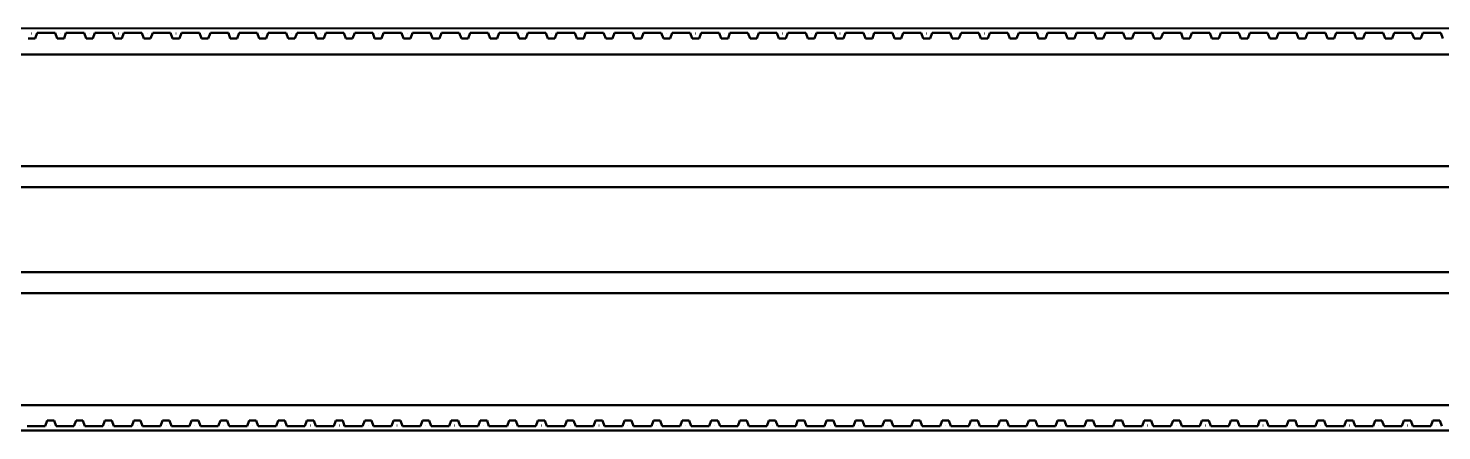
# Model space of a CAD drawing. Header units: millimetres. Extents: x 0 to 6720, y 0 to 4752.
# Drawn here: x 3331.5 to 3432.4, y 1891.7 to 1920.4 of the extents above; entities that cross this region are included whole.
import ezdxf

# ---------------------------------------------------------------- set-up
doc = ezdxf.new("R2010")
doc.units = ezdxf.units.MM
doc.header["$LTSCALE"] = 16
doc.layers.add('Widoczne (ISO)', color=7, linetype='Continuous', lineweight=50)

msp = doc.modelspace()

# ---------------------------------------------------------------- linework, layer by layer
at = {"layer": 'Widoczne (ISO)'}
for p, q in [((4017.77, 1920.41), (3072.96, 1920.43)), ((3331.51, 1919.71), (3332, 1919.71)), ((3331.75, 1920.06), (3331.76, 1920.06)), ((3331.75, 1920.06), (3331.75, 1920.06)), ((3331.76, 1920.06), (3331.75, 1920.06)), ((3331.76, 1920.06), (3331.76, 1920.06)), ((3332, 1919.71), (3332.14, 1920.11)), ((3332.14, 1920.11), (3333.43, 1920.11)), ((3333.43, 1920.11), (3333.57, 1919.71)), ((3333.57, 1919.71), (3334.06, 1919.71)), ((3333.81, 1920.06), (3333.82, 1920.06)), ((3333.81, 1920.06), (3333.81, 1920.06)), ((3333.82, 1920.06), (3333.81, 1920.06)), ((3333.82, 1920.06), (3333.82, 1920.06)), ((3334.06, 1919.71), (3334.2, 1920.11)), ((3334.2, 1920.11), (3335.49, 1920.11)), ((3335.49, 1920.11), (3335.63, 1919.71)), ((3335.63, 1919.71), (3336.12, 1919.71)), ((3335.87, 1920.06), (3335.88, 1920.06)), ((3335.87, 1920.06), (3335.87, 1920.06)), ((3335.88, 1920.06), (3335.87, 1920.06)), ((3335.88, 1920.06), (3335.88, 1920.06)), ((3336.12, 1919.71), (3336.26, 1920.11)), ((3336.26, 1920.11), (3337.55, 1920.11)), ((3337.55, 1920.11), (3337.69, 1919.71)), ((3337.69, 1919.71), (3338.18, 1919.71)), ((3337.93, 1920.06), (3337.94, 1920.06)), ((3337.93, 1920.06), (3337.93, 1920.06)), ((3337.94, 1920.06), (3337.93, 1920.06)), ((3337.94, 1920.06), (3337.94, 1920.06)), ((3338.18, 1919.71), (3338.32, 1920.11)), ((3338.32, 1920.11), (3339.61, 1920.11)), ((3339.61, 1920.11), (3339.75, 1919.71)), ((3339.75, 1919.71), (3340.24, 1919.71)), ((3339.99, 1920.06), (3340, 1920.06)), ((3339.99, 1920.06), (3339.99, 1920.06)), ((3340, 1920.06), (3339.99, 1920.06)), ((3340, 1920.06), (3340, 1920.06)), ((3340.24, 1919.71), (3340.39, 1920.11)), ((3340.39, 1920.11), (3341.67, 1920.11)), ((3341.67, 1920.11), (3341.81, 1919.71)), ((3341.81, 1919.71), (3342.3, 1919.71)), ((3342.05, 1920.06), (3342.06, 1920.06)), ((3342.05, 1920.06), (3342.05, 1920.06)), ((3342.06, 1920.06), (3342.05, 1920.06)), ((3342.06, 1920.06), (3342.06, 1920.06)), ((3342.3, 1919.71), (3342.45, 1920.11)), ((3342.45, 1920.11), (3343.73, 1920.11)), ((3343.73, 1920.11), (3343.87, 1919.71)), ((3343.87, 1919.71), (3344.36, 1919.71)), ((3344.12, 1920.06), (3344.12, 1920.06)), ((3344.12, 1920.06), (3344.12, 1920.06)), ((3344.12, 1920.06), (3344.12, 1920.06)), ((3344.12, 1920.06), (3344.12, 1920.06)), ((3344.36, 1919.71), (3344.51, 1920.11)), ((3344.51, 1920.11), (3345.79, 1920.11)), ((3345.79, 1920.11), (3345.93, 1919.71)), ((3345.93, 1919.71), (3346.42, 1919.71)), ((3346.18, 1920.06), (3346.18, 1920.06)), ((3346.18, 1920.06), (3346.18, 1920.06)), ((3346.18, 1920.06), (3346.18, 1920.06)), ((3346.18, 1920.06), (3346.18, 1920.06)), ((3346.42, 1919.71), (3346.57, 1920.11)), ((3346.57, 1920.11), (3347.85, 1920.11)), ((3347.85, 1920.11), (3347.99, 1919.71)), ((3347.99, 1919.71), (3348.48, 1919.71)), ((3348.24, 1920.06), (3348.24, 1920.06)), ((3348.24, 1920.06), (3348.24, 1920.06)), ((3348.24, 1920.06), (3348.24, 1920.06)), ((3348.24, 1920.06), (3348.24, 1920.06)), ((3348.48, 1919.71), (3348.63, 1920.11)), ((3348.63, 1920.11), (3349.91, 1920.11)), ((3349.91, 1920.11), (3350.05, 1919.71)), ((3350.05, 1919.71), (3350.54, 1919.71)), ((3350.3, 1920.06), (3350.3, 1920.06)), ((3350.3, 1920.06), (3350.3, 1920.06)), ((3350.3, 1920.06), (3350.3, 1920.06)), ((3350.3, 1920.06), (3350.3, 1920.06)), ((3350.54, 1919.71), (3350.69, 1920.11)), ((3350.69, 1920.11), (3351.97, 1920.11)), ((3351.97, 1920.11), (3352.11, 1919.71)), ((3352.11, 1919.71), (3352.6, 1919.71)), ((3352.36, 1920.06), (3352.36, 1920.06)), ((3352.36, 1920.06), (3352.36, 1920.06)), ((3352.36, 1920.06), (3352.36, 1920.06)), ((3352.36, 1920.06), (3352.36, 1920.06)), ((3352.6, 1919.71), (3352.75, 1920.11)), ((3352.75, 1920.11), (3354.03, 1920.11)), ((3354.03, 1920.11), (3354.17, 1919.71)), ((3354.17, 1919.71), (3354.66, 1919.71)), ((3354.42, 1920.06), (3354.42, 1920.06)), ((3354.42, 1920.06), (3354.42, 1920.06)), ((3354.42, 1920.06), (3354.42, 1920.06)), ((3354.42, 1920.06), (3354.42, 1920.06)), ((3354.66, 1919.71), (3354.81, 1920.11)), ((3354.81, 1920.11), (3356.09, 1920.11)), ((3356.09, 1920.11), (3356.23, 1919.71)), ((3356.23, 1919.71), (3356.72, 1919.71)), ((3356.48, 1920.06), (3356.48, 1920.06)), ((3356.48, 1920.06), (3356.48, 1920.06)), ((3356.48, 1920.06), (3356.48, 1920.06)), ((3356.48, 1920.06), (3356.48, 1920.06)), ((3356.72, 1919.71), (3356.87, 1920.11)), ((3356.87, 1920.11), (3358.15, 1920.11)), ((3358.15, 1920.11), (3358.29, 1919.71)), ((3358.29, 1919.71), (3358.78, 1919.71)), ((3358.54, 1920.06), (3358.54, 1920.06)), ((3358.54, 1920.06), (3358.54, 1920.06)), ((3358.54, 1920.06), (3358.54, 1920.06)), ((3358.54, 1920.06), (3358.54, 1920.06)), ((3358.78, 1919.71), (3358.93, 1920.11)), ((3358.93, 1920.11), (3360.21, 1920.11)), ((3360.21, 1920.11), (3360.35, 1919.71)), ((3360.35, 1919.71), (3360.85, 1919.71)), ((3360.6, 1920.06), (3360.6, 1920.06)), ((3360.6, 1920.06), (3360.6, 1920.06)), ((3360.6, 1920.06), (3360.6, 1920.06)), ((3360.6, 1920.06), (3360.6, 1920.06)), ((3360.85, 1919.71), (3360.99, 1920.11)), ((3360.99, 1920.11), (3362.27, 1920.11)), ((3362.27, 1920.11), (3362.42, 1919.71)), ((3362.42, 1919.71), (3362.91, 1919.71)), ((3362.66, 1920.06), (3362.66, 1920.06)), ((3362.66, 1920.06), (3362.66, 1920.06)), ((3362.66, 1920.06), (3362.66, 1920.06)), ((3362.66, 1920.06), (3362.66, 1920.06)), ((3362.91, 1919.71), (3363.05, 1920.11)), ((3363.05, 1920.11), (3364.33, 1920.11)), ((3364.33, 1920.11), (3364.48, 1919.71)), ((3364.48, 1919.71), (3364.97, 1919.71)), ((3364.72, 1920.06), (3364.72, 1920.06)), ((3364.72, 1920.06), (3364.72, 1920.06)), ((3364.72, 1920.06), (3364.72, 1920.06)), ((3364.72, 1920.06), (3364.72, 1920.06)), ((3364.97, 1919.71), (3365.11, 1920.11)), ((3365.11, 1920.11), (3366.39, 1920.11)), ((3366.39, 1920.11), (3366.54, 1919.71)), ((3366.54, 1919.71), (3367.03, 1919.71)), ((3366.78, 1920.06), (3366.78, 1920.06)), ((3366.78, 1920.06), (3366.78, 1920.06)), ((3366.78, 1920.06), (3366.78, 1920.06)), ((3366.78, 1920.06), (3366.78, 1920.06)), ((3367.03, 1919.71), (3367.17, 1920.11)), ((3367.17, 1920.11), (3368.45, 1920.11)), ((3368.45, 1920.11), (3368.6, 1919.71)), ((3368.6, 1919.71), (3369.09, 1919.71)), ((3368.84, 1920.06), (3368.84, 1920.06)), ((3368.84, 1920.06), (3368.84, 1920.06)), ((3368.84, 1920.06), (3368.84, 1920.06)), ((3368.84, 1920.06), (3368.84, 1920.06)), ((3369.09, 1919.71), (3369.23, 1920.11)), ((3369.23, 1920.11), (3370.51, 1920.11)), ((3370.51, 1920.11), (3370.66, 1919.71)), ((3370.66, 1919.71), (3371.15, 1919.71)), ((3370.9, 1920.06), (3370.9, 1920.06)), ((3370.9, 1920.06), (3370.9, 1920.06)), ((3370.9, 1920.06), (3370.9, 1920.06)), ((3370.9, 1920.06), (3370.9, 1920.06)), ((3371.15, 1919.71), (3371.29, 1920.11)), ((3371.29, 1920.11), (3372.57, 1920.11)), ((3372.57, 1920.11), (3372.72, 1919.71)), ((3372.72, 1919.71), (3373.21, 1919.71)), ((3372.96, 1920.06), (3372.96, 1920.06)), ((3372.96, 1920.06), (3372.96, 1920.06)), ((3372.96, 1920.06), (3372.96, 1920.06)), ((3372.96, 1920.06), (3372.96, 1920.06)), ((3373.21, 1919.71), (3373.35, 1920.11)), ((3373.35, 1920.11), (3374.63, 1920.11)), ((3374.63, 1920.11), (3374.78, 1919.71)), ((3374.78, 1919.71), (3375.27, 1919.71)), ((3375.02, 1920.06), (3375.02, 1920.06)), ((3375.02, 1920.06), (3375.02, 1920.06)), ((3375.02, 1920.06), (3375.02, 1920.06)), ((3375.02, 1920.06), (3375.02, 1920.06)), ((3375.27, 1919.71), (3375.41, 1920.11)), ((3375.41, 1920.11), (3376.69, 1920.11)), ((3376.69, 1920.11), (3376.84, 1919.71)), ((3376.84, 1919.71), (3377.33, 1919.71)), ((3377.08, 1920.06), (3377.08, 1920.06)), ((3377.08, 1920.06), (3377.08, 1920.06)), ((3377.08, 1920.06), (3377.08, 1920.06)), ((3377.08, 1920.06), (3377.08, 1920.06)), ((3377.33, 1919.71), (3377.47, 1920.11)), ((3377.47, 1920.11), (3378.75, 1920.11)), ((3378.75, 1920.11), (3378.9, 1919.71)), ((3378.9, 1919.71), (3379.39, 1919.71)), ((3379.14, 1920.06), (3379.15, 1920.06)), ((3379.14, 1920.06), (3379.14, 1920.06)), ((3379.15, 1920.06), (3379.14, 1920.06)), ((3379.15, 1920.06), (3379.15, 1920.06)), ((3379.39, 1919.71), (3379.53, 1920.11)), ((3379.53, 1920.11), (3380.81, 1920.11)), ((3380.81, 1920.11), (3380.96, 1919.71)), ((3380.96, 1919.71), (3381.45, 1919.71)), ((3381.2, 1920.06), (3381.21, 1920.06)), ((3381.2, 1920.06), (3381.2, 1920.06)), ((3381.21, 1920.06), (3381.2, 1920.06)), ((3381.21, 1920.06), (3381.21, 1920.06)), ((3381.45, 1919.71), (3381.59, 1920.11)), ((3381.59, 1920.11), (3382.87, 1920.11)), ((3382.87, 1920.11), (3383.02, 1919.71)), ((3383.02, 1919.71), (3383.51, 1919.71)), ((3383.26, 1920.06), (3383.27, 1920.06)), ((3383.26, 1920.06), (3383.26, 1920.06)), ((3383.27, 1920.06), (3383.26, 1920.06)), ((3383.27, 1920.06), (3383.27, 1920.06)), ((3383.51, 1919.71), (3383.65, 1920.11)), ((3383.65, 1920.11), (3384.94, 1920.11)), ((3384.94, 1920.11), (3385.08, 1919.71)), ((3385.08, 1919.71), (3385.57, 1919.71)), ((3385.32, 1920.06), (3385.33, 1920.06)), ((3385.32, 1920.06), (3385.32, 1920.06)), ((3385.33, 1920.06), (3385.32, 1920.06)), ((3385.33, 1920.06), (3385.33, 1920.06)), ((3385.57, 1919.71), (3385.71, 1920.11)), ((3385.71, 1920.11), (3387, 1920.11)), ((3387, 1920.11), (3387.14, 1919.71)), ((3387.14, 1919.71), (3387.63, 1919.71)), ((3387.38, 1920.06), (3387.39, 1920.06)), ((3387.38, 1920.06), (3387.38, 1920.06)), ((3387.39, 1920.06), (3387.38, 1920.06)), ((3387.39, 1920.06), (3387.39, 1920.06)), ((3387.63, 1919.71), (3387.77, 1920.11)), ((3387.77, 1920.11), (3389.06, 1920.11)), ((3389.06, 1920.11), (3389.2, 1919.71)), ((3389.2, 1919.71), (3389.69, 1919.71)), ((3389.44, 1920.06), (3389.45, 1920.06)), ((3389.44, 1920.06), (3389.44, 1920.06)), ((3389.45, 1920.06), (3389.44, 1920.06)), ((3389.45, 1920.06), (3389.45, 1920.06)), ((3389.69, 1919.71), (3389.83, 1920.11)), ((3389.83, 1920.11), (3391.12, 1920.11)), ((3391.12, 1920.11), (3391.26, 1919.71)), ((3391.26, 1919.71), (3391.75, 1919.71)), ((3391.5, 1920.06), (3391.51, 1920.06)), ((3391.5, 1920.06), (3391.5, 1920.06)), ((3391.51, 1920.06), (3391.5, 1920.06)), ((3391.51, 1920.06), (3391.51, 1920.06)), ((3391.75, 1919.71), (3391.89, 1920.11)), ((3391.89, 1920.11), (3393.18, 1920.11)), ((3393.18, 1920.11), (3393.32, 1919.71)), ((3393.32, 1919.71), (3393.81, 1919.71)), ((3393.56, 1920.06), (3393.57, 1920.06)), ((3393.56, 1920.06), (3393.56, 1920.06)), ((3393.57, 1920.06), (3393.56, 1920.06)), ((3393.57, 1920.06), (3393.57, 1920.06)), ((3393.81, 1919.71), (3393.95, 1920.11)), ((3393.95, 1920.11), (3395.24, 1920.11)), ((3395.24, 1920.11), (3395.38, 1919.71)), ((3395.38, 1919.71), (3395.87, 1919.71)), ((3395.62, 1920.06), (3395.63, 1920.06)), ((3395.62, 1920.06), (3395.62, 1920.06)), ((3395.63, 1920.06), (3395.62, 1920.06)), ((3395.63, 1920.06), (3395.63, 1920.06)), ((3395.87, 1919.71), (3396.02, 1920.11)), ((3396.02, 1920.11), (3397.3, 1920.11)), ((3397.3, 1920.11), (3397.44, 1919.71)), ((3397.44, 1919.71), (3397.93, 1919.71)), ((3397.68, 1920.06), (3397.69, 1920.06)), ((3397.68, 1920.06), (3397.68, 1920.06)), ((3397.69, 1920.06), (3397.68, 1920.06)), ((3397.69, 1920.06), (3397.69, 1920.06)), ((3397.93, 1919.71), (3398.08, 1920.11)), ((3398.08, 1920.11), (3399.36, 1920.11)), ((3399.36, 1920.11), (3399.5, 1919.71)), ((3399.5, 1919.71), (3399.99, 1919.71)), ((3399.74, 1920.06), (3399.75, 1920.06)), ((3399.74, 1920.06), (3399.74, 1920.06)), ((3399.75, 1920.06), (3399.74, 1920.06)), ((3399.75, 1920.06), (3399.75, 1920.06)), ((3399.99, 1919.71), (3400.14, 1920.11)), ((3400.14, 1920.11), (3401.42, 1920.11)), ((3401.42, 1920.11), (3401.56, 1919.71)), ((3401.56, 1919.71), (3402.05, 1919.71)), ((3401.81, 1920.06), (3401.81, 1920.06)), ((3401.81, 1920.06), (3401.81, 1920.06)), ((3401.81, 1920.06), (3401.81, 1920.06)), ((3401.81, 1920.06), (3401.81, 1920.06)), ((3402.05, 1919.71), (3402.2, 1920.11)), ((3402.2, 1920.11), (3403.48, 1920.11)), ((3403.48, 1920.11), (3403.62, 1919.71)), ((3403.62, 1919.71), (3404.11, 1919.71)), ((3403.87, 1920.06), (3403.87, 1920.06)), ((3403.87, 1920.06), (3403.87, 1920.06)), ((3403.87, 1920.06), (3403.87, 1920.06)), ((3403.87, 1920.06), (3403.87, 1920.06)), ((3404.11, 1919.71), (3404.26, 1920.11)), ((3404.26, 1920.11), (3405.54, 1920.11)), ((3405.54, 1920.11), (3405.68, 1919.71)), ((3405.68, 1919.71), (3406.17, 1919.71)), ((3405.93, 1920.06), (3405.93, 1920.06)), ((3405.93, 1920.06), (3405.93, 1920.06)), ((3405.93, 1920.06), (3405.93, 1920.06)), ((3405.93, 1920.06), (3405.93, 1920.06)), ((3406.17, 1919.71), (3406.32, 1920.11)), ((3406.32, 1920.11), (3407.6, 1920.11)), ((3407.6, 1920.11), (3407.74, 1919.71)), ((3407.74, 1919.71), (3408.23, 1919.71)), ((3407.99, 1920.06), (3407.99, 1920.06)), ((3407.99, 1920.06), (3407.99, 1920.06)), ((3407.99, 1920.06), (3407.99, 1920.06)), ((3407.99, 1920.06), (3407.99, 1920.06)), ((3408.23, 1919.71), (3408.38, 1920.11)), ((3408.38, 1920.11), (3409.66, 1920.11)), ((3409.66, 1920.11), (3409.8, 1919.71)), ((3409.8, 1919.71), (3410.29, 1919.71)), ((3410.05, 1920.06), (3410.05, 1920.06)), ((3410.05, 1920.06), (3410.05, 1920.06)), ((3410.05, 1920.06), (3410.05, 1920.06)), ((3410.05, 1920.06), (3410.05, 1920.06)), ((3410.29, 1919.71), (3410.44, 1920.11)), ((3410.44, 1920.11), (3411.72, 1920.11)), ((3411.72, 1920.11), (3411.86, 1919.71)), ((3411.86, 1919.71), (3412.35, 1919.71)), ((3412.11, 1920.06), (3412.11, 1920.06)), ((3412.11, 1920.06), (3412.11, 1920.06)), ((3412.11, 1920.06), (3412.11, 1920.06)), ((3412.11, 1920.06), (3412.11, 1920.06)), ((3412.35, 1919.71), (3412.5, 1920.11)), ((3412.5, 1920.11), (3413.78, 1920.11)), ((3413.78, 1920.11), (3413.92, 1919.71)), ((3413.92, 1919.71), (3414.41, 1919.71)), ((3414.17, 1920.06), (3414.17, 1920.06)), ((3414.17, 1920.06), (3414.17, 1920.06)), ((3414.17, 1920.06), (3414.17, 1920.06)), ((3414.17, 1920.06), (3414.17, 1920.06)), ((3414.41, 1919.71), (3414.56, 1920.11)), ((3414.56, 1920.11), (3415.84, 1920.11)), ((3415.84, 1920.11), (3415.98, 1919.71)), ((3415.98, 1919.71), (3416.47, 1919.71)), ((3416.23, 1920.06), (3416.23, 1920.06)), ((3416.23, 1920.06), (3416.23, 1920.06)), ((3416.23, 1920.06), (3416.23, 1920.06)), ((3416.23, 1920.06), (3416.23, 1920.06)), ((3416.47, 1919.71), (3416.62, 1920.11)), ((3416.62, 1920.11), (3417.9, 1920.11)), ((3417.9, 1920.11), (3418.04, 1919.71)), ((3418.04, 1919.71), (3418.54, 1919.71)), ((3418.29, 1920.06), (3418.29, 1920.06)), ((3418.29, 1920.06), (3418.29, 1920.06)), ((3418.29, 1920.06), (3418.29, 1920.06)), ((3418.29, 1920.06), (3418.29, 1920.06)), ((3418.54, 1919.71), (3418.68, 1920.11)), ((3418.68, 1920.11), (3419.96, 1920.11)), ((3419.96, 1920.11), (3420.11, 1919.71)), ((3420.11, 1919.71), (3420.6, 1919.71)), ((3420.35, 1920.06), (3420.35, 1920.06)), ((3420.35, 1920.06), (3420.35, 1920.06)), ((3420.35, 1920.06), (3420.35, 1920.06)), ((3420.35, 1920.06), (3420.35, 1920.06)), ((3420.6, 1919.71), (3420.74, 1920.11)), ((3420.74, 1920.11), (3422.02, 1920.11)), ((3422.02, 1920.11), (3422.17, 1919.71)), ((3422.17, 1919.71), (3422.66, 1919.71)), ((3422.41, 1920.06), (3422.41, 1920.06)), ((3422.41, 1920.06), (3422.41, 1920.06)), ((3422.41, 1920.06), (3422.41, 1920.06)), ((3422.41, 1920.06), (3422.41, 1920.06)), ((3422.66, 1919.71), (3422.8, 1920.11)), ((3422.8, 1920.11), (3424.08, 1920.11)), ((3424.08, 1920.11), (3424.23, 1919.71)), ((3424.23, 1919.71), (3424.72, 1919.71)), ((3424.47, 1920.06), (3424.47, 1920.06)), ((3424.47, 1920.06), (3424.47, 1920.06)), ((3424.47, 1920.06), (3424.47, 1920.06)), ((3424.47, 1920.06), (3424.47, 1920.06)), ((3424.72, 1919.71), (3424.86, 1920.11)), ((3424.86, 1920.11), (3426.14, 1920.11)), ((3426.14, 1920.11), (3426.29, 1919.71)), ((3426.29, 1919.71), (3426.78, 1919.71)), ((3426.53, 1920.06), (3426.53, 1920.06)), ((3426.53, 1920.06), (3426.53, 1920.06)), ((3426.53, 1920.06), (3426.53, 1920.06)), ((3426.53, 1920.06), (3426.53, 1920.06)), ((3426.78, 1919.71), (3426.92, 1920.11)), ((3426.92, 1920.11), (3428.2, 1920.11)), ((3428.2, 1920.11), (3428.35, 1919.71)), ((3428.35, 1919.71), (3428.84, 1919.71)), ((3428.59, 1920.06), (3428.59, 1920.06)), ((3428.59, 1920.06), (3428.59, 1920.06)), ((3428.59, 1920.06), (3428.59, 1920.06)), ((3428.59, 1920.06), (3428.59, 1920.06)), ((3428.84, 1919.71), (3428.98, 1920.11)), ((3428.98, 1920.11), (3430.26, 1920.11)), ((3430.26, 1920.11), (3430.41, 1919.71)), ((3430.41, 1919.71), (3430.9, 1919.71)), ((3430.65, 1920.06), (3430.65, 1920.06)), ((3430.65, 1920.06), (3430.65, 1920.06)), ((3430.65, 1920.06), (3430.65, 1920.06)), ((3430.65, 1920.06), (3430.65, 1920.06)), ((3430.9, 1919.71), (3431.04, 1920.11)), ((3431.04, 1920.11), (3432.32, 1920.11)), ((3432.32, 1920.11), (3432.47, 1919.71)), ((3072.96, 1918.57), (4017.77, 1918.57)), ((4017.77, 1910.6), (3066.43, 1910.6)), ((3067.93, 1909.1), (4017.77, 1909.1)), ((4017.77, 1903.05), (3067.93, 1903.05)), ((3066.43, 1901.55), (4017.77, 1901.55)), ((3062.96, 1893.57), (4017.77, 1893.57)), ((3332.85, 1892.46), (3332.71, 1892.07)), ((3333.35, 1892.46), (3332.85, 1892.46)), ((3333.49, 1892.07), (3333.35, 1892.46)), ((3334.92, 1892.46), (3334.77, 1892.07)), ((3335.41, 1892.46), (3334.92, 1892.46)), ((3335.55, 1892.07), (3335.41, 1892.46)), ((3336.98, 1892.46), (3336.83, 1892.07)), ((3337.47, 1892.46), (3336.98, 1892.46)), ((3337.61, 1892.07), (3337.47, 1892.46)), ((3339.04, 1892.46), (3338.89, 1892.07)), ((3339.53, 1892.46), (3339.04, 1892.46)), ((3339.67, 1892.07), (3339.53, 1892.46)), ((3341.1, 1892.46), (3340.95, 1892.07)), ((3341.59, 1892.46), (3341.1, 1892.46)), ((3341.73, 1892.07), (3341.59, 1892.46)), ((3343.16, 1892.46), (3343.01, 1892.07)), ((3343.65, 1892.46), (3343.16, 1892.46)), ((3343.79, 1892.07), (3343.65, 1892.46)), ((3345.22, 1892.46), (3345.07, 1892.07)), ((3345.71, 1892.46), (3345.22, 1892.46)), ((3345.85, 1892.07), (3345.71, 1892.46)), ((3347.28, 1892.46), (3347.13, 1892.07)), ((3347.77, 1892.46), (3347.28, 1892.46)), ((3347.91, 1892.07), (3347.77, 1892.46)), ((3349.34, 1892.46), (3349.19, 1892.07)), ((3349.83, 1892.46), (3349.34, 1892.46)), ((3349.97, 1892.07), (3349.83, 1892.46)), ((3351.4, 1892.46), (3351.25, 1892.07)), ((3351.89, 1892.46), (3351.4, 1892.46)), ((3352.03, 1892.07), (3351.89, 1892.46)), ((3353.46, 1892.46), (3353.31, 1892.07)), ((3353.95, 1892.46), (3353.46, 1892.46)), ((3354.09, 1892.07), (3353.95, 1892.46)), ((3355.52, 1892.46), (3355.37, 1892.07)), ((3356.01, 1892.46), (3355.52, 1892.46)), ((3356.15, 1892.07), (3356.01, 1892.46)), ((3357.58, 1892.46), (3357.44, 1892.07)), ((3358.07, 1892.46), (3357.58, 1892.46)), ((3358.21, 1892.07), (3358.07, 1892.46)), ((3359.64, 1892.46), (3359.5, 1892.07)), ((3360.13, 1892.46), (3359.64, 1892.46)), ((3360.27, 1892.07), (3360.13, 1892.46)), ((3361.7, 1892.46), (3361.56, 1892.07)), ((3362.19, 1892.46), (3361.7, 1892.46)), ((3362.33, 1892.07), (3362.19, 1892.46)), ((3363.76, 1892.46), (3363.62, 1892.07)), ((3364.25, 1892.46), (3363.76, 1892.46)), ((3364.39, 1892.07), (3364.25, 1892.46)), ((3365.82, 1892.46), (3365.68, 1892.07)), ((3366.31, 1892.46), (3365.82, 1892.46)), ((3366.45, 1892.07), (3366.31, 1892.46)), ((3367.88, 1892.46), (3367.74, 1892.07)), ((3368.37, 1892.46), (3367.88, 1892.46)), ((3368.52, 1892.07), (3368.37, 1892.46)), ((3369.94, 1892.46), (3369.8, 1892.07)), ((3370.43, 1892.46), (3369.94, 1892.46)), ((3370.58, 1892.07), (3370.43, 1892.46)), ((3372, 1892.46), (3371.86, 1892.07)), ((3372.49, 1892.46), (3372, 1892.46)), ((3372.64, 1892.07), (3372.49, 1892.46)), ((3374.06, 1892.46), (3373.92, 1892.07)), ((3374.55, 1892.46), (3374.06, 1892.46)), ((3374.7, 1892.07), (3374.55, 1892.46)), ((3376.12, 1892.46), (3375.98, 1892.07)), ((3376.61, 1892.46), (3376.12, 1892.46)), ((3376.76, 1892.07), (3376.61, 1892.46)), ((3378.18, 1892.46), (3378.04, 1892.07)), ((3378.67, 1892.46), (3378.18, 1892.46)), ((3378.82, 1892.07), (3378.67, 1892.46)), ((3380.24, 1892.46), (3380.1, 1892.07)), ((3380.73, 1892.46), (3380.24, 1892.46)), ((3380.88, 1892.07), (3380.73, 1892.46)), ((3382.3, 1892.46), (3382.16, 1892.07)), ((3382.79, 1892.46), (3382.3, 1892.46)), ((3382.94, 1892.07), (3382.79, 1892.46)), ((3384.36, 1892.46), (3384.22, 1892.07)), ((3384.85, 1892.46), (3384.36, 1892.46)), ((3385, 1892.07), (3384.85, 1892.46)), ((3386.42, 1892.46), (3386.28, 1892.07)), ((3386.91, 1892.46), (3386.42, 1892.46)), ((3387.06, 1892.07), (3386.91, 1892.46)), ((3388.48, 1892.46), (3388.34, 1892.07)), ((3388.97, 1892.46), (3388.48, 1892.46)), ((3389.12, 1892.07), (3388.97, 1892.46)), ((3390.54, 1892.46), (3390.4, 1892.07)), ((3391.04, 1892.46), (3390.54, 1892.46)), ((3391.18, 1892.07), (3391.04, 1892.46)), ((3392.61, 1892.46), (3392.46, 1892.07)), ((3393.1, 1892.46), (3392.61, 1892.46)), ((3393.24, 1892.07), (3393.1, 1892.46)), ((3394.67, 1892.46), (3394.52, 1892.07)), ((3395.16, 1892.46), (3394.67, 1892.46)), ((3395.3, 1892.07), (3395.16, 1892.46)), ((3396.73, 1892.46), (3396.58, 1892.07)), ((3397.22, 1892.46), (3396.73, 1892.46)), ((3397.36, 1892.07), (3397.22, 1892.46)), ((3398.79, 1892.46), (3398.64, 1892.07)), ((3399.28, 1892.46), (3398.79, 1892.46)), ((3399.42, 1892.07), (3399.28, 1892.46)), ((3400.85, 1892.46), (3400.7, 1892.07)), ((3401.34, 1892.46), (3400.85, 1892.46)), ((3401.48, 1892.07), (3401.34, 1892.46)), ((3402.91, 1892.46), (3402.76, 1892.07)), ((3403.4, 1892.46), (3402.91, 1892.46)), ((3403.54, 1892.07), (3403.4, 1892.46)), ((3404.97, 1892.46), (3404.82, 1892.07)), ((3405.46, 1892.46), (3404.97, 1892.46)), ((3405.6, 1892.07), (3405.46, 1892.46)), ((3407.03, 1892.46), (3406.88, 1892.07)), ((3407.52, 1892.46), (3407.03, 1892.46)), ((3407.66, 1892.07), (3407.52, 1892.46)), ((3409.09, 1892.46), (3408.94, 1892.07)), ((3409.58, 1892.46), (3409.09, 1892.46)), ((3409.72, 1892.07), (3409.58, 1892.46)), ((3411.15, 1892.46), (3411, 1892.07)), ((3411.64, 1892.46), (3411.15, 1892.46)), ((3411.78, 1892.07), (3411.64, 1892.46)), ((3413.21, 1892.46), (3413.06, 1892.07)), ((3413.7, 1892.46), (3413.21, 1892.46)), ((3413.84, 1892.07), (3413.7, 1892.46)), ((3415.27, 1892.46), (3415.13, 1892.07)), ((3415.76, 1892.46), (3415.27, 1892.46)), ((3415.9, 1892.07), (3415.76, 1892.46)), ((3417.33, 1892.46), (3417.19, 1892.07)), ((3417.82, 1892.46), (3417.33, 1892.46)), ((3417.96, 1892.07), (3417.82, 1892.46)), ((3419.39, 1892.46), (3419.25, 1892.07)), ((3419.88, 1892.46), (3419.39, 1892.46)), ((3420.02, 1892.07), (3419.88, 1892.46)), ((3421.45, 1892.46), (3421.31, 1892.07)), ((3421.94, 1892.46), (3421.45, 1892.46)), ((3422.08, 1892.07), (3421.94, 1892.46)), ((3423.51, 1892.46), (3423.37, 1892.07)), ((3424, 1892.46), (3423.51, 1892.46)), ((3424.14, 1892.07), (3424, 1892.46)), ((3425.57, 1892.46), (3425.43, 1892.07)), ((3426.06, 1892.46), (3425.57, 1892.46)), ((3426.21, 1892.07), (3426.06, 1892.46)), ((3427.63, 1892.46), (3427.49, 1892.07)), ((3428.12, 1892.46), (3427.63, 1892.46)), ((3428.27, 1892.07), (3428.12, 1892.46)), ((3429.69, 1892.46), (3429.55, 1892.07)), ((3430.18, 1892.46), (3429.69, 1892.46)), ((3430.33, 1892.07), (3430.18, 1892.46)), ((3431.75, 1892.46), (3431.61, 1892.07)), ((3432.24, 1892.46), (3431.75, 1892.46)), ((3432.39, 1892.07), (3432.24, 1892.46)), ((3062.96, 1891.76), (4017.77, 1891.74)), ((3332.71, 1892.07), (3331.43, 1892.07)), ((3333.1, 1892.11), (3333.1, 1892.11)), ((3333.1, 1892.11), (3333.1, 1892.11)), ((3333.1, 1892.11), (3333.1, 1892.11)), ((3333.1, 1892.11), (3333.1, 1892.11)), ((3334.77, 1892.07), (3333.49, 1892.07)), ((3335.16, 1892.11), (3335.16, 1892.11)), ((3335.16, 1892.11), (3335.16, 1892.11)), ((3335.16, 1892.11), (3335.16, 1892.11)), ((3335.16, 1892.11), (3335.16, 1892.11)), ((3336.83, 1892.07), (3335.55, 1892.07)), ((3337.22, 1892.11), (3337.22, 1892.11)), ((3337.22, 1892.11), (3337.22, 1892.11)), ((3337.22, 1892.11), (3337.22, 1892.11)), ((3337.22, 1892.11), (3337.22, 1892.11)), ((3338.89, 1892.07), (3337.61, 1892.07)), ((3339.28, 1892.11), (3339.28, 1892.11)), ((3339.28, 1892.11), (3339.28, 1892.11)), ((3339.28, 1892.11), (3339.28, 1892.11)), ((3339.28, 1892.11), (3339.28, 1892.11)), ((3340.95, 1892.07), (3339.67, 1892.07)), ((3341.34, 1892.11), (3341.34, 1892.11)), ((3341.34, 1892.11), (3341.34, 1892.11)), ((3341.34, 1892.11), (3341.34, 1892.11)), ((3341.34, 1892.11), (3341.34, 1892.11)), ((3343.01, 1892.07), (3341.73, 1892.07)), ((3343.4, 1892.11), (3343.4, 1892.11)), ((3343.4, 1892.11), (3343.4, 1892.11)), ((3343.4, 1892.11), (3343.4, 1892.11)), ((3343.4, 1892.11), (3343.4, 1892.11)), ((3345.07, 1892.07), (3343.79, 1892.07)), ((3345.46, 1892.11), (3345.46, 1892.11)), ((3345.46, 1892.11), (3345.46, 1892.11)), ((3345.46, 1892.11), (3345.46, 1892.11)), ((3345.46, 1892.11), (3345.46, 1892.11)), ((3347.13, 1892.07), (3345.85, 1892.07)), ((3347.52, 1892.11), (3347.52, 1892.11)), ((3347.52, 1892.11), (3347.52, 1892.11)), ((3347.52, 1892.11), (3347.52, 1892.11)), ((3347.52, 1892.11), (3347.52, 1892.11)), ((3349.19, 1892.07), (3347.91, 1892.07)), ((3349.58, 1892.11), (3349.58, 1892.11)), ((3349.58, 1892.11), (3349.58, 1892.11)), ((3349.58, 1892.11), (3349.58, 1892.11)), ((3349.58, 1892.11), (3349.58, 1892.11)), ((3351.25, 1892.07), (3349.97, 1892.07)), ((3351.65, 1892.11), (3351.64, 1892.11)), ((3351.64, 1892.11), (3351.65, 1892.11)), ((3351.64, 1892.11), (3351.64, 1892.11)), ((3351.65, 1892.11), (3351.65, 1892.11)), ((3353.31, 1892.07), (3352.03, 1892.07)), ((3353.71, 1892.11), (3353.7, 1892.11)), ((3353.7, 1892.11), (3353.71, 1892.11)), ((3353.7, 1892.11), (3353.7, 1892.11)), ((3353.71, 1892.11), (3353.71, 1892.11)), ((3355.37, 1892.07), (3354.09, 1892.07)), ((3355.77, 1892.11), (3355.76, 1892.11)), ((3355.76, 1892.11), (3355.77, 1892.11)), ((3355.76, 1892.11), (3355.76, 1892.11)), ((3355.77, 1892.11), (3355.77, 1892.11)), ((3357.44, 1892.07), (3356.15, 1892.07)), ((3357.83, 1892.11), (3357.82, 1892.11)), ((3357.82, 1892.11), (3357.83, 1892.11)), ((3357.82, 1892.11), (3357.82, 1892.11)), ((3357.83, 1892.11), (3357.83, 1892.11)), ((3359.5, 1892.07), (3358.21, 1892.07)), ((3359.89, 1892.11), (3359.88, 1892.11)), ((3359.88, 1892.11), (3359.89, 1892.11)), ((3359.88, 1892.11), (3359.88, 1892.11)), ((3359.89, 1892.11), (3359.89, 1892.11)), ((3361.56, 1892.07), (3360.27, 1892.07)), ((3361.95, 1892.11), (3361.94, 1892.11)), ((3361.94, 1892.11), (3361.95, 1892.11)), ((3361.94, 1892.11), (3361.94, 1892.11)), ((3361.95, 1892.11), (3361.95, 1892.11)), ((3363.62, 1892.07), (3362.33, 1892.07)), ((3364.01, 1892.11), (3364, 1892.11)), ((3364, 1892.11), (3364.01, 1892.11)), ((3364, 1892.11), (3364, 1892.11)), ((3364.01, 1892.11), (3364.01, 1892.11)), ((3365.68, 1892.07), (3364.39, 1892.07)), ((3366.07, 1892.11), (3366.06, 1892.11)), ((3366.06, 1892.11), (3366.07, 1892.11)), ((3366.06, 1892.11), (3366.06, 1892.11)), ((3366.07, 1892.11), (3366.07, 1892.11)), ((3367.74, 1892.07), (3366.45, 1892.07)), ((3368.13, 1892.11), (3368.12, 1892.11)), ((3368.12, 1892.11), (3368.13, 1892.11)), ((3368.12, 1892.11), (3368.12, 1892.11)), ((3368.13, 1892.11), (3368.13, 1892.11)), ((3369.8, 1892.07), (3368.52, 1892.07)), ((3370.19, 1892.11), (3370.18, 1892.11)), ((3370.18, 1892.11), (3370.19, 1892.11)), ((3370.18, 1892.11), (3370.18, 1892.11)), ((3370.19, 1892.11), (3370.19, 1892.11)), ((3371.86, 1892.07), (3370.58, 1892.07)), ((3372.25, 1892.11), (3372.24, 1892.11)), ((3372.24, 1892.11), (3372.25, 1892.11)), ((3372.24, 1892.11), (3372.24, 1892.11)), ((3372.25, 1892.11), (3372.25, 1892.11)), ((3373.92, 1892.07), (3372.64, 1892.07)), ((3374.31, 1892.11), (3374.31, 1892.11)), ((3374.31, 1892.11), (3374.31, 1892.11)), ((3374.31, 1892.11), (3374.31, 1892.11)), ((3374.31, 1892.11), (3374.31, 1892.11)), ((3375.98, 1892.07), (3374.7, 1892.07)), ((3376.37, 1892.11), (3376.37, 1892.11)), ((3376.37, 1892.11), (3376.37, 1892.11)), ((3376.37, 1892.11), (3376.37, 1892.11)), ((3376.37, 1892.11), (3376.37, 1892.11)), ((3378.04, 1892.07), (3376.76, 1892.07)), ((3378.43, 1892.11), (3378.43, 1892.11)), ((3378.43, 1892.11), (3378.43, 1892.11)), ((3378.43, 1892.11), (3378.43, 1892.11)), ((3378.43, 1892.11), (3378.43, 1892.11)), ((3380.1, 1892.07), (3378.82, 1892.07)), ((3380.49, 1892.11), (3380.49, 1892.11)), ((3380.49, 1892.11), (3380.49, 1892.11)), ((3380.49, 1892.11), (3380.49, 1892.11)), ((3380.49, 1892.11), (3380.49, 1892.11)), ((3382.16, 1892.07), (3380.88, 1892.07)), ((3382.55, 1892.11), (3382.55, 1892.11)), ((3382.55, 1892.11), (3382.55, 1892.11)), ((3382.55, 1892.11), (3382.55, 1892.11)), ((3382.55, 1892.11), (3382.55, 1892.11)), ((3384.22, 1892.07), (3382.94, 1892.07)), ((3384.61, 1892.11), (3384.61, 1892.11)), ((3384.61, 1892.11), (3384.61, 1892.11)), ((3384.61, 1892.11), (3384.61, 1892.11)), ((3384.61, 1892.11), (3384.61, 1892.11)), ((3386.28, 1892.07), (3385, 1892.07)), ((3386.67, 1892.11), (3386.67, 1892.11)), ((3386.67, 1892.11), (3386.67, 1892.11)), ((3386.67, 1892.11), (3386.67, 1892.11)), ((3386.67, 1892.11), (3386.67, 1892.11)), ((3388.34, 1892.07), (3387.06, 1892.07)), ((3388.73, 1892.11), (3388.73, 1892.11)), ((3388.73, 1892.11), (3388.73, 1892.11)), ((3388.73, 1892.11), (3388.73, 1892.11)), ((3388.73, 1892.11), (3388.73, 1892.11)), ((3390.4, 1892.07), (3389.12, 1892.07)), ((3390.79, 1892.11), (3390.79, 1892.11)), ((3390.79, 1892.11), (3390.79, 1892.11)), ((3390.79, 1892.11), (3390.79, 1892.11)), ((3390.79, 1892.11), (3390.79, 1892.11)), ((3392.46, 1892.07), (3391.18, 1892.07)), ((3392.85, 1892.11), (3392.85, 1892.11)), ((3392.85, 1892.11), (3392.85, 1892.11)), ((3392.85, 1892.11), (3392.85, 1892.11)), ((3392.85, 1892.11), (3392.85, 1892.11)), ((3394.52, 1892.07), (3393.24, 1892.07)), ((3394.91, 1892.11), (3394.91, 1892.11)), ((3394.91, 1892.11), (3394.91, 1892.11)), ((3394.91, 1892.11), (3394.91, 1892.11)), ((3394.91, 1892.11), (3394.91, 1892.11)), ((3396.58, 1892.07), (3395.3, 1892.07)), ((3396.97, 1892.11), (3396.97, 1892.11)), ((3396.97, 1892.11), (3396.97, 1892.11)), ((3396.97, 1892.11), (3396.97, 1892.11)), ((3396.97, 1892.11), (3396.97, 1892.11)), ((3398.64, 1892.07), (3397.36, 1892.07)), ((3399.03, 1892.11), (3399.03, 1892.11)), ((3399.03, 1892.11), (3399.03, 1892.11)), ((3399.03, 1892.11), (3399.03, 1892.11)), ((3399.03, 1892.11), (3399.03, 1892.11)), ((3400.7, 1892.07), (3399.42, 1892.07)), ((3401.09, 1892.11), (3401.09, 1892.11)), ((3401.09, 1892.11), (3401.09, 1892.11)), ((3401.09, 1892.11), (3401.09, 1892.11)), ((3401.09, 1892.11), (3401.09, 1892.11)), ((3402.76, 1892.07), (3401.48, 1892.07)), ((3403.15, 1892.11), (3403.15, 1892.11)), ((3403.15, 1892.11), (3403.15, 1892.11)), ((3403.15, 1892.11), (3403.15, 1892.11)), ((3403.15, 1892.11), (3403.15, 1892.11)), ((3404.82, 1892.07), (3403.54, 1892.07)), ((3405.21, 1892.11), (3405.21, 1892.11)), ((3405.21, 1892.11), (3405.21, 1892.11)), ((3405.21, 1892.11), (3405.21, 1892.11)), ((3405.21, 1892.11), (3405.21, 1892.11)), ((3406.88, 1892.07), (3405.6, 1892.07)), ((3407.27, 1892.11), (3407.27, 1892.11)), ((3407.27, 1892.11), (3407.27, 1892.11)), ((3407.27, 1892.11), (3407.27, 1892.11)), ((3407.27, 1892.11), (3407.27, 1892.11)), ((3408.94, 1892.07), (3407.66, 1892.07)), ((3409.34, 1892.11), (3409.33, 1892.11)), ((3409.33, 1892.11), (3409.34, 1892.11)), ((3409.33, 1892.11), (3409.33, 1892.11)), ((3409.34, 1892.11), (3409.34, 1892.11)), ((3411, 1892.07), (3409.72, 1892.07)), ((3411.4, 1892.11), (3411.39, 1892.11)), ((3411.39, 1892.11), (3411.4, 1892.11)), ((3411.39, 1892.11), (3411.39, 1892.11)), ((3411.4, 1892.11), (3411.4, 1892.11)), ((3413.06, 1892.07), (3411.78, 1892.07)), ((3413.46, 1892.11), (3413.45, 1892.11)), ((3413.45, 1892.11), (3413.46, 1892.11)), ((3413.45, 1892.11), (3413.45, 1892.11)), ((3413.46, 1892.11), (3413.46, 1892.11)), ((3415.13, 1892.07), (3413.84, 1892.07)), ((3415.52, 1892.11), (3415.51, 1892.11)), ((3415.51, 1892.11), (3415.52, 1892.11)), ((3415.51, 1892.11), (3415.51, 1892.11)), ((3415.52, 1892.11), (3415.52, 1892.11)), ((3417.19, 1892.07), (3415.9, 1892.07)), ((3417.58, 1892.11), (3417.57, 1892.11)), ((3417.57, 1892.11), (3417.58, 1892.11)), ((3417.57, 1892.11), (3417.57, 1892.11)), ((3417.58, 1892.11), (3417.58, 1892.11)), ((3419.25, 1892.07), (3417.96, 1892.07)), ((3419.64, 1892.11), (3419.63, 1892.11)), ((3419.63, 1892.11), (3419.64, 1892.11)), ((3419.63, 1892.11), (3419.63, 1892.11)), ((3419.64, 1892.11), (3419.64, 1892.11)), ((3421.31, 1892.07), (3420.02, 1892.07)), ((3421.7, 1892.11), (3421.69, 1892.11)), ((3421.69, 1892.11), (3421.7, 1892.11)), ((3421.69, 1892.11), (3421.69, 1892.11)), ((3421.7, 1892.11), (3421.7, 1892.11)), ((3423.37, 1892.07), (3422.08, 1892.07)), ((3423.76, 1892.11), (3423.75, 1892.11)), ((3423.75, 1892.11), (3423.76, 1892.11)), ((3423.75, 1892.11), (3423.75, 1892.11)), ((3423.76, 1892.11), (3423.76, 1892.11)), ((3425.43, 1892.07), (3424.14, 1892.07)), ((3425.82, 1892.11), (3425.81, 1892.11)), ((3425.81, 1892.11), (3425.82, 1892.11)), ((3425.81, 1892.11), (3425.81, 1892.11)), ((3425.82, 1892.11), (3425.82, 1892.11)), ((3427.49, 1892.07), (3426.21, 1892.07)), ((3427.88, 1892.11), (3427.87, 1892.11)), ((3427.87, 1892.11), (3427.88, 1892.11)), ((3427.87, 1892.11), (3427.87, 1892.11)), ((3427.88, 1892.11), (3427.88, 1892.11)), ((3429.55, 1892.07), (3428.27, 1892.07)), ((3429.94, 1892.11), (3429.93, 1892.11)), ((3429.93, 1892.11), (3429.94, 1892.11)), ((3429.93, 1892.11), (3429.93, 1892.11)), ((3429.94, 1892.11), (3429.94, 1892.11)), ((3431.61, 1892.07), (3430.33, 1892.07)), ((3432, 1892.11), (3432, 1892.11)), ((3432, 1892.11), (3432, 1892.11)), ((3432, 1892.11), (3432, 1892.11)), ((3432, 1892.11), (3432, 1892.11))]:
    msp.add_line(p, q, dxfattribs=at)

doc.saveas('drawing.dxf')
